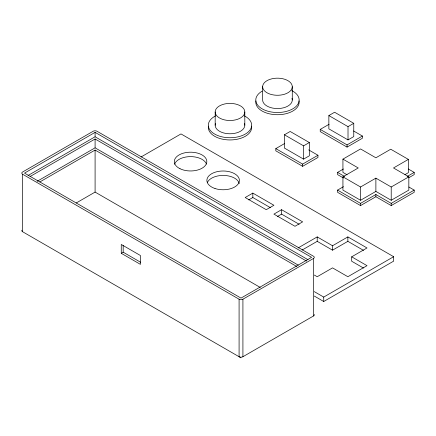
<?xml version="1.0" encoding="UTF-8"?>
<svg xmlns="http://www.w3.org/2000/svg" width="436" height="436" viewBox="0 0 436 436"><rect width="100%" height="100%" fill="white"/><g stroke="black" fill="none" stroke-linecap="round" stroke-linejoin="round"><path stroke-width="0.65" d="M95.092 132.359L24.509 173.108L241.004 298.099L311.582 257.349L95.092 132.359L95.092 136.784L308.045 259.731M28.04 175.495L95.092 136.784M30.1 176.515L95.092 138.991L306.573 261.093M37.125 181.311L95.092 147.842L298.328 265.181M39.818 181.965L95.092 150.055L296.84 266.538M141.03 156.993L180.989 133.923L393.654 256.706L393.654 261.131L323.725 301.505L314.296 296.06M76.273 202.953L95.092 192.091L260.265 287.455M284.43 134.789L290.174 131.476L309.337 142.534L309.337 155.81L303.587 159.129L284.43 148.066L284.43 134.789L303.587 145.853L309.337 142.534M328.858 115.573L334.603 112.254L353.765 123.317L353.765 136.593L348.015 139.907L328.858 128.849L328.858 115.573L348.015 126.636L353.765 123.317M308.628 149.87L317.953 155.254L317.953 157.467L302.628 166.318L275.808 150.829L275.808 148.616L284.648 143.515M353.64 130.991L362.387 136.037L362.387 138.25L347.056 147.101L320.237 131.612L320.237 129.399L329.076 124.298M121.263 253.3L140.419 264.363L140.419 255.512L121.263 244.449L121.263 253.3L123.175 252.193L140.594 262.249M275.808 148.616L302.628 164.105L317.953 155.254M252.836 193.104L245.174 197.524L266.243 209.694L273.912 205.269L252.836 193.104L252.836 197.524L270.396 207.667M248.705 199.911L252.836 197.524M320.237 129.399L347.056 144.888L362.387 136.037M347.056 174.776L342.93 172.394L342.93 159.124L360.556 148.943L375.881 157.794L390.732 149.221L408.363 159.396L408.363 172.667L404.935 174.651M343.459 178.013L337.568 174.607L337.568 172.394L343.459 168.994M281.574 209.694L273.912 214.12L294.981 226.284L302.649 221.864L281.574 209.694L281.574 214.12L299.134 224.257M408.363 159.396L393.506 167.969L408.837 176.82L408.837 190.096L391.212 200.271L375.881 191.42L360.556 200.271L342.93 190.096L342.93 176.82L358.256 167.969L342.93 159.124M277.449 216.501L281.574 214.12M408.897 187.028L414.2 190.096L414.2 192.303L391.212 205.579L375.881 196.729L360.556 205.579L337.568 192.303L337.568 190.096L343.459 186.69M342.93 176.82L360.556 186.995L375.881 178.15L391.212 186.995L408.837 176.82M337.568 190.096L360.556 203.367L375.881 194.516L391.212 203.367L414.2 190.096M407.126 176.482L414.2 172.394L414.2 174.607L408.897 177.67M298.05 247.964L317.206 236.906L332.537 245.751L347.863 236.906L367.019 247.964L351.694 256.815L351.694 261.24L363.482 268.047M302.115 250.046L317.206 241.331L332.537 250.177L347.863 241.331L363.537 250.378M22.596 174.215L239.086 299.205A2.709 1.564 0 0 0 242.917 299.205L313.5 258.455A2.709 1.564 0 0 0 313.5 256.243L97.005 131.252A2.709 1.564 0 0 0 93.173 131.252L22.596 172.002A2.709 1.564 0 0 0 22.596 174.215L22.596 231.734L241.004 357.831M314.296 291.635L323.725 297.08L393.654 256.706M239.086 299.205L239.086 356.724A2.709 1.564 0 0 0 242.917 356.724L313.5 315.975A2.709 1.564 0 0 0 314.203 314.465M408.303 168.994L414.2 172.394M337.568 172.394L344.636 176.482M351.694 256.815L367.019 265.666L347.863 276.724L332.537 267.878L317.206 276.724L314.307 275.051M391.212 186.995L391.212 200.271M391.212 203.367L391.212 205.579M375.881 178.15L375.881 191.42M375.881 194.516L375.881 196.729M360.556 186.995L360.556 200.271M360.556 203.367L360.556 205.579M348.015 126.636L348.015 139.907M347.863 236.906L347.863 241.331M347.056 144.888L347.056 147.101M332.537 245.751L332.537 250.177M323.725 297.08L323.725 301.505M317.206 236.906L317.206 241.331M313.5 258.455L313.5 315.975M303.587 145.853L303.587 159.129M302.628 164.105L302.628 166.318M292.278 86.72A14.813 8.551 0 0 1 270.058 94.127A14.813 8.551 0 0 1 270.058 79.314A14.813 8.551 0 0 1 292.278 86.72L292.278 99.997M262.652 86.72L262.652 99.997A14.813 8.551 0 0 0 278.92 108.51A14.813 8.551 0 0 0 291.995 98.323M244.809 111.948A14.813 8.551 0 0 1 222.589 119.355A14.813 8.551 0 0 1 222.589 104.542A14.813 8.551 0 0 1 244.809 111.948L244.809 125.225M242.917 299.205L242.917 356.724M215.182 111.948L215.182 125.225M123.175 245.386L123.175 252.193M95.092 138.991L95.092 147.842M95.092 150.055L95.092 192.091M22.596 231.734A2.709 1.564 0 0 1 21.893 230.219M299.025 100.901A21.675 12.513 0 0 1 277.465 114.723A21.675 12.513 0 0 1 255.91 100.901M291.766 90.59A21.675 12.513 0 0 1 293.444 108.455A21.675 12.513 0 0 1 262.477 109.033A21.675 12.513 0 0 1 262.14 91.146M251.55 126.129A21.675 12.513 0 0 1 229.995 139.951A21.675 12.513 0 0 1 208.435 126.129M244.291 115.818A21.675 12.513 0 0 1 245.648 133.879A21.675 12.513 0 0 1 214.338 133.879A21.675 12.513 0 0 1 215.695 115.818M244.52 123.552A14.813 8.551 0 0 1 229.995 133.776A14.813 8.551 0 0 1 215.466 123.552M207.438 182.379A16.257 9.385 0 0 1 224.202 175.441A16.257 9.385 0 0 1 239.255 183.583M174.591 164.274A16.257 9.385 0 0 1 190.385 156.617A16.257 9.385 0 0 1 206.473 164.067M179.986 168.705A16.257 9.385 0 0 0 206.55 163.304A16.257 9.385 0 0 0 185.169 152.725A16.257 9.385 0 0 0 179.986 168.705M215.008 188.51A16.257 9.385 0 0 0 239.397 180.384A16.257 9.385 0 0 0 215.008 172.253A16.257 9.385 0 0 0 215.008 188.51"/></g></svg>
